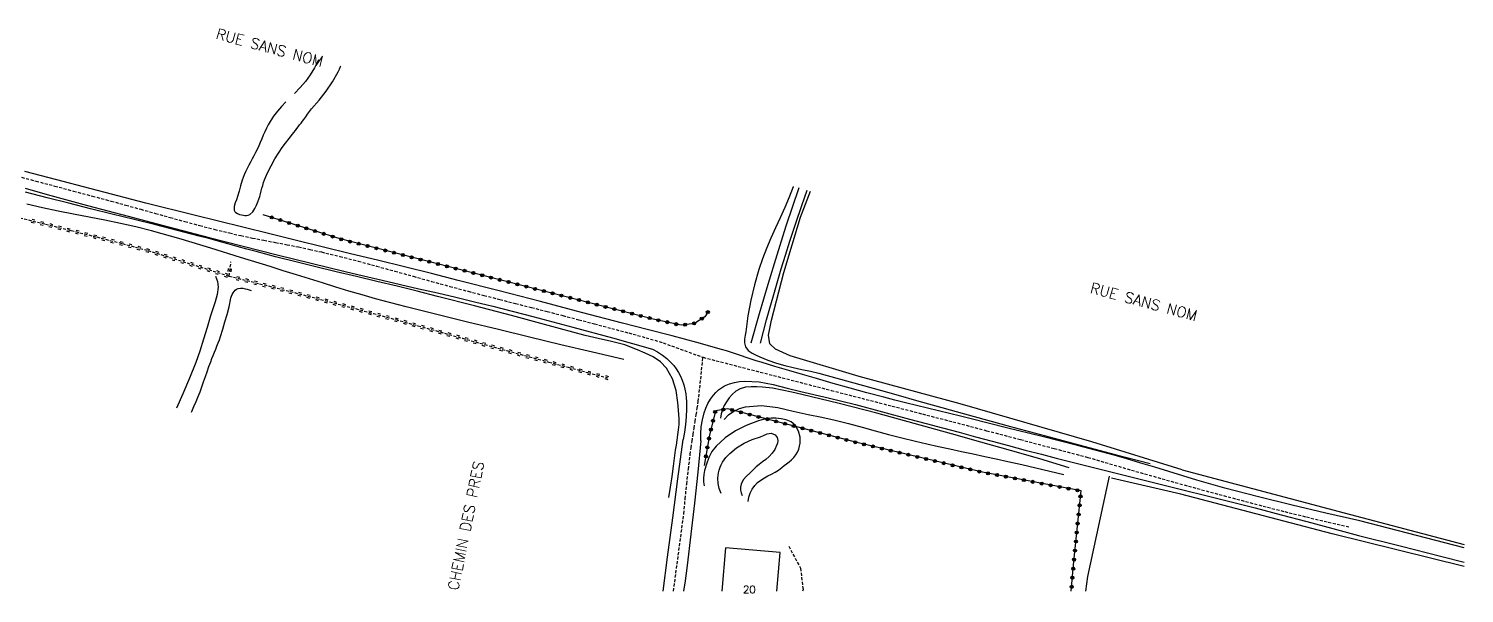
# Model space of a CAD drawing. Header units: millimetres. Extents: x 175000 to 176000, y 162999 to 164000.
# Drawn here: x 175763.2 to 176000, y 162999.6 to 163092.8 of the extents above; entities that cross this region are included whole.
import ezdxf
from ezdxf.enums import TextEntityAlignment as Align

# ---------------------------------------------------------------- set-up
doc = ezdxf.new("R2010")
doc.units = ezdxf.units.MM
doc.linetypes.add('DASHED', pattern=[0.75, 0.5, -0.25])
doc.layers.get('0').update_dxf_attribs({"linetype": 'CONTINUOUS'})
for name, color, linetype in [('W0001', 6, 'DASHED'), ('W0008', 7, 'CONTINUOUS'), ('W0071', 7, 'CONTINUOUS'), ('W0101', 7, 'CONTINUOUS'), ('W0112', 1, 'DASHED'), ('W0211', 2, 'CONTINUOUS'), ('W0214', 2, 'CONTINUOUS'), ('W0220', 5, 'DASHED'), ('W0300', 7, 'CONTINUOUS'), ('W0323', 7, 'CONTINUOUS'), ('W0330', 7, 'CONTINUOUS'), ('W0510', 5, 'CONTINUOUS'), ('W0989', 7, 'CONTINUOUS'), ('W0991', 7, 'CONTINUOUS')]:
    doc.layers.add(name, color=color, linetype=linetype)
doc.styles.get("Standard").update_dxf_attribs({"font": 'romans.shx', "width": 0.85})

# ---------------------------------------------------------------- blocks, each defined once
blk = doc.blocks.new('t323o')
at = {"color": 0, "linetype": 'Continuous'}
for radius in [0.25, 0.15]:
    blk.add_circle((0, 0), radius, dxfattribs=at)
blk = doc.blocks.new('t220o')
at = {"color": 0, "linetype": 'Continuous'}
for p, q in [((-0.25, 0.25), (0.25, 0.25)), ((-0.25, -0.25), (0.25, -0.25))]:
    blk.add_line(p, q, dxfattribs=at)

msp = doc.modelspace()

# ---------------------------------------------------------------- linework, layer by layer
at = {"layer": 'W0001'}
for points in [[(175761.33, 163068.51), (175764.42, 163067.68), (175767.52, 163066.86), (175770.62, 163066.03), (175773.72, 163065.2), (175776.81, 163064.37), (175779.25, 163063.71), (175781.69, 163063.03), (175784.12, 163062.35), (175786.56, 163061.67), (175788.99, 163061), (175791.44, 163060.34), (175793.89, 163059.71), (175796.34, 163059.11), (175798.23, 163058.68), (175800.12, 163058.28), (175802.02, 163057.91), (175803.92, 163057.55), (175805.82, 163057.18), (175807.72, 163056.81), (175809.61, 163056.41), (175811.5, 163055.98), (175814.54, 163055.24), (175817.58, 163054.46), (175820.6, 163053.64), (175823.62, 163052.81), (175826.64, 163051.97), (175829.66, 163051.13), (175832.68, 163050.3), (175835.71, 163049.49), (175838.31, 163048.81), (175840.91, 163048.14), (175843.52, 163047.47), (175846.13, 163046.81), (175848.73, 163046.15), (175851.33, 163045.48), (175853.94, 163044.8), (175856.54, 163044.11), (175859.37, 163043.36), (175862.21, 163042.61), (175865.04, 163041.83), (175867.85, 163040.98), (175874.44, 163038.59)], [(175869.57, 163000), (175871.27, 163012.78), (175871.5, 163015.23), (175871.75, 163017.68), (175872.03, 163020.12), (175872.33, 163022.56), (175872.48, 163023.65), (175872.63, 163024.74), (175872.8, 163025.83), (175872.97, 163026.92), (175873.14, 163028.01), (175873.31, 163029.1), (175873.49, 163030.19), (175873.65, 163031.27), (175874.44, 163038.59)], [(175874.44, 163038.59), (175895.59, 163033.13), (175900.61, 163031.83), (175905.63, 163030.54), (175910.64, 163029.24), (175915.66, 163027.94), (175921.22, 163026.48), (175926.79, 163025.02), (175932.35, 163023.54), (175937.91, 163022.07), (175937.91, 163022.08), (175945.11, 163019.97), (175952.34, 163017.93), (175959.58, 163015.95), (175966.83, 163014.03), (175970.4, 163013.12), (175973.98, 163012.24), (175977.57, 163011.39), (175981.16, 163010.57)]]:
    msp.add_lwpolyline(points, dxfattribs=at)
at = {"layer": 'W0008'}
for points in [[(175982.76, 163011.61), (175977.18, 163012.85), (175971.61, 163014.17), (175966.06, 163015.55), (175960.52, 163017), (175958.2, 163017.65), (175955.88, 163018.32), (175953.58, 163019.02), (175951.27, 163019.73), (175948.97, 163020.44), (175946.66, 163021.14), (175944.35, 163021.82), (175942.03, 163022.48), (175936.21, 163024.03), (175930.37, 163025.51), (175924.52, 163026.96), (175918.68, 163028.42), (175916.88, 163028.87), (175915.07, 163029.31), (175913.27, 163029.75), (175911.46, 163030.19), (175909.66, 163030.64), (175907.86, 163031.09), (175906.06, 163031.54), (175904.26, 163032.01), (175901.47, 163032.75), (175898.7, 163033.51), (175895.92, 163034.29), (175893.15, 163035.07), (175890.86, 163035.73), (175888.57, 163036.4), (175886.29, 163037.08), (175884.01, 163037.77), (175883.2, 163038.03), (175882.39, 163038.3), (175881.58, 163038.57), (175880.77, 163038.84), (175879.95, 163039.11), (175879.14, 163039.38), (175878.33, 163039.64), (175877.51, 163039.89), (175873.43, 163041.04), (175869.34, 163042.11), (175865.24, 163043.16), (175861.14, 163044.22), (175854.38, 163046), (175847.61, 163047.78), (175840.84, 163049.55), (175834.07, 163051.29), (175829.63, 163052.41), (175825.19, 163053.51), (175820.74, 163054.6), (175816.3, 163055.69), (175811.85, 163056.77), (175807.41, 163057.86), (175802.97, 163058.95), (175798.53, 163060.05), (175790.53, 163062.06), (175782.54, 163064.06), (175774.55, 163066.1), (175766.58, 163068.19), (175762.59, 163069.27)], [(175762.63, 163066.49), (175766.27, 163065.48), (175772.94, 163063.67), (175779.61, 163061.88), (175786.3, 163060.11), (175792.98, 163058.36), (175798.58, 163056.93), (175804.19, 163055.51), (175809.8, 163054.12), (175815.42, 163052.74), (175818.45, 163052.02), (175821.5, 163051.31), (175824.54, 163050.61), (175827.59, 163049.91), (175830.63, 163049.21), (175833.68, 163048.5), (175836.72, 163047.77), (175839.75, 163047.02), (175846.36, 163045.33), (175852.95, 163043.58), (175859.53, 163041.78), (175866.09, 163039.92)], [(175866.13, 163039.91), (175866.95, 163039.47), (175867.73, 163038.96), (175868.46, 163038.39), (175869.15, 163037.76), (175869.61, 163037.25), (175870.03, 163036.7), (175870.4, 163036.11), (175870.72, 163035.5), (175871.02, 163034.8), (175871.26, 163034.06), (175871.45, 163033.32), (175871.59, 163032.57), (175871.68, 163031.93), (175871.71, 163031.29), (175871.72, 163030.65), (175871.71, 163030.01), (175871.65, 163028.76), (175871.54, 163027.51), (175871.38, 163026.26), (175871.18, 163025.02)], [(175874.08, 163024.8), (175874.06, 163025.96), (175874.14, 163027.13), (175874.33, 163028.28), (175874.63, 163029.41), (175874.9, 163030.19), (175875.25, 163030.95), (175875.66, 163031.67), (175876.15, 163032.35), (175876.55, 163032.8), (175876.99, 163033.21), (175877.48, 163033.57), (175878, 163033.88), (175878.79, 163034.21), (175879.62, 163034.45), (175880.46, 163034.59), (175881.31, 163034.66), (175883.68, 163034.53), (175886.02, 163034.09), (175888.31, 163033.52), (175890.57, 163032.97), (175895.08, 163031.93), (175899.56, 163030.78), (175904.03, 163029.58), (175908.5, 163028.4), (175911.23, 163027.68), (175913.95, 163026.95), (175916.67, 163026.22), (175919.39, 163025.48), (175922.11, 163024.75), (175924.83, 163024.01), (175927.56, 163023.29), (175930.29, 163022.58), (175932.7, 163021.96), (175935.12, 163021.34), (175937.54, 163020.74), (175939.95, 163020.13), (175942.37, 163019.53), (175944.79, 163018.93), (175947.21, 163018.33), (175949.63, 163017.73), (175953.6, 163016.73), (175957.58, 163015.74), (175961.55, 163014.74), (175965.51, 163013.72), (175969.78, 163012.61), (175974.04, 163011.48), (175978.3, 163010.34), (175982.56, 163009.18)], [(175867.84, 163000), (175868.59, 163005.61), (175869.45, 163012.08), (175870.31, 163018.55), (175871.18, 163025.02)], [(175874.08, 163024.8), (175873.58, 163019.65), (175873.04, 163014.51), (175872.45, 163009.38), (175871.82, 163004.25), (175871.48, 163001.72), (175871.24, 163000)]]:
    msp.add_lwpolyline(points, dxfattribs=at)
at = {"layer": 'W0071'}
for points in [[(176000, 163007.15), (175982.76, 163011.61)], [(175982.56, 163009.18), (175989.42, 163007.46), (175996.28, 163005.72), (176000, 163004.77)]]:
    msp.add_lwpolyline(points, dxfattribs=at)
at = {"layer": 'W0101'}
for points in [[(175878.14, 163007.14), (175877.52, 163000)], [(175886.59, 163000), (175887.14, 163006.35), (175878.14, 163007.14)]]:
    msp.add_lwpolyline(points, dxfattribs=at)
at = {"layer": 'W0112'}
msp.add_lwpolyline([(175888.57, 163007.43), (175890.52, 163003.77), (175890.93, 163000.29), (175890.87, 163000)], dxfattribs=at)
at = {"layer": 'W0211'}
for points in [[(175868.78, 163015.43), (175869.07, 163017.17), (175869.34, 163018.91), (175869.59, 163020.65), (175869.81, 163022.4), (175869.92, 163023.25), (175870.05, 163024.09), (175870.18, 163024.93), (175870.31, 163025.78), (175870.41, 163026.63), (175870.48, 163027.49), (175870.5, 163028.36), (175870.46, 163029.22), (175870.28, 163031.15), (175869.99, 163033.11), (175869.41, 163035.04), (175868.43, 163036.81), (175867.41, 163037.87), (175866.19, 163038.67), (175864.91, 163039.29), (175863.63, 163039.85), (175861.53, 163040.63), (175859.35, 163041.2), (175857.17, 163041.68), (175855.01, 163042.21), (175848.92, 163043.85), (175842.84, 163045.47), (175836.74, 163047.08), (175830.64, 163048.65), (175827.31, 163049.49), (175823.97, 163050.31), (175820.62, 163051.12), (175817.28, 163051.92), (175813.93, 163052.72), (175810.59, 163053.53), (175807.25, 163054.36), (175803.91, 163055.2), (175802.34, 163055.61), (175800.76, 163056.03), (175799.19, 163056.46), (175797.62, 163056.89), (175796.05, 163057.32), (175794.47, 163057.75), (175792.9, 163058.18), (175791.33, 163058.59), (175787.75, 163059.52), (175784.17, 163060.43), (175780.59, 163061.33), (175777, 163062.23), (175773.42, 163063.12), (175769.84, 163064.03), (175766.26, 163064.94), (175762.68, 163065.87)], [(175889.31, 163066.81), (175889.29, 163066.73), (175888.63, 163065.01), (175887.91, 163063.31), (175887.16, 163061.63), (175886.4, 163059.95), (175885.64, 163058.27), (175884.92, 163056.57), (175884.26, 163054.84), (175883.67, 163053.09), (175882.95, 163050.56), (175882.34, 163048), (175881.85, 163045.42), (175881.49, 163042.81), (175881.39, 163042.23), (175881.28, 163041.61), (175881.26, 163040.96), (175881.45, 163040.33), (175881.91, 163039.72), (175882.52, 163039.28), (175883.18, 163038.96), (175883.82, 163038.68), (175885.15, 163038.11), (175886.53, 163037.64), (175887.92, 163037.24), (175889.33, 163036.9), (175890.74, 163036.59), (175892.14, 163036.28), (175893.54, 163035.96), (175894.94, 163035.6), (175898.71, 163034.55), (175902.49, 163033.49), (175906.26, 163032.43), (175910.03, 163031.37), (175913.8, 163030.31), (175917.58, 163029.26), (175921.36, 163028.22), (175925.14, 163027.18), (175930.9, 163025.62), (175936.66, 163024.08), (175942.44, 163022.55), (175948.21, 163021.04)], [(175934.83, 163020.37), (175929.98, 163021.81), (175925.13, 163023.22), (175920.27, 163024.61), (175915.4, 163025.96), (175909.25, 163027.66), (175903.1, 163029.36), (175896.92, 163030.97), (175890.71, 163032.45), (175889.11, 163032.82), (175887.5, 163033.18), (175885.88, 163033.48), (175884.24, 163033.65), (175883.33, 163033.7), (175882.39, 163033.74), (175881.45, 163033.66), (175880.54, 163033.38), (175879.85, 163032.99), (175879.25, 163032.48), (175878.73, 163031.89), (175878.29, 163031.26), (175877.92, 163030.63), (175877.63, 163029.95), (175877.43, 163029.25), (175877.3, 163028.53)], [(175877.43, 163016.11), (175877.1, 163016.92), (175876.91, 163017.78), (175876.87, 163018.66), (175876.97, 163019.53), (175877.08, 163019.99), (175877.24, 163020.44), (175877.43, 163020.87), (175877.66, 163021.29), (175877.92, 163021.68), (175878.2, 163022.05), (175878.51, 163022.41), (175878.84, 163022.74), (175879.97, 163023.67), (175881.23, 163024.41), (175882.55, 163025), (175883.91, 163025.48), (175884.4, 163025.7), (175885, 163025.96), (175885.7, 163026.05), (175886.36, 163025.79), (175886.68, 163025.38), (175886.77, 163024.88), (175886.7, 163024.42), (175886.57, 163024.02), (175886.27, 163023.35), (175885.84, 163022.75), (175885.35, 163022.22), (175884.81, 163021.75), (175884.27, 163021.34), (175883.72, 163020.92), (175883.19, 163020.49), (175882.7, 163020), (175882.18, 163019.48), (175881.6, 163018.95), (175881.08, 163018.35), (175880.73, 163017.64), (175880.63, 163017.17), (175880.63, 163016.69), (175880.72, 163016.21), (175880.9, 163015.76)]]:
    msp.add_lwpolyline(points, dxfattribs=at)
at = {"layer": 'W0214'}
for points in [[(175877.9, 163028.32), (175878.65, 163029.07), (175879.5, 163029.68), (175880.45, 163030.14), (175881.46, 163030.44), (175884.11, 163030.66), (175886.76, 163030.32), (175889.31, 163029.72), (175891.79, 163029.17), (175894.03, 163028.72), (175896.25, 163028.21), (175898.46, 163027.65), (175900.66, 163027.06), (175902.85, 163026.46), (175905.05, 163025.86), (175907.25, 163025.28), (175909.46, 163024.74), (175911.36, 163024.3), (175913.26, 163023.88), (175915.17, 163023.47), (175917.08, 163023.06), (175918.99, 163022.65), (175920.9, 163022.24), (175922.8, 163021.83), (175924.71, 163021.4), (175927.02, 163020.88), (175929.33, 163020.34), (175931.64, 163019.8), (175933.95, 163019.25)], [(175881.86, 163014.8), (175881.99, 163015.51), (175882.22, 163016.19), (175882.55, 163016.84), (175882.97, 163017.42), (175883.44, 163017.92), (175883.98, 163018.34), (175884.56, 163018.7), (175885.15, 163019.02), (175885.74, 163019.32), (175886.32, 163019.64), (175886.89, 163019.99), (175887.42, 163020.39), (175887.82, 163020.72), (175888.23, 163021.03), (175888.63, 163021.35), (175889.03, 163021.68), (175889.41, 163022.06), (175889.75, 163022.48), (175890.04, 163022.94), (175890.25, 163023.45), (175890.46, 163024.42), (175890.46, 163025.43), (175890.21, 163026.42), (175889.7, 163027.32), (175889, 163027.92), (175888.16, 163028.27), (175887.3, 163028.44), (175886.47, 163028.53), (175885.69, 163028.55), (175884.91, 163028.46), (175884.15, 163028.28), (175883.41, 163028.04), (175881.57, 163027.31), (175879.77, 163026.43), (175878.08, 163025.32), (175876.6, 163023.95), (175875.91, 163023.04), (175875.39, 163022.03), (175875, 163020.97), (175874.7, 163019.89), (175874.58, 163019.27), (175874.53, 163018.65), (175874.53, 163018.02), (175874.6, 163017.39)]]:
    msp.add_lwpolyline(points, dxfattribs=at)
at = {"layer": 'W0220'}
for points in [[(175761.74, 163061.63), (175765.97, 163060.57), (175770.21, 163059.52), (175774.44, 163058.45), (175778.67, 163057.36), (175782.89, 163056.22)], [(175782.89, 163056.22), (175796.27, 163052), (175796.58, 163054.37)], [(175796.27, 163052), (175801.31, 163050.74), (175806.34, 163049.45), (175811.37, 163048.15), (175816.4, 163046.82), (175820.07, 163045.82), (175823.75, 163044.82), (175827.42, 163043.8), (175831.09, 163042.77), (175834.76, 163041.74), (175838.43, 163040.71), (175842.1, 163039.69), (175845.77, 163038.69), (175849, 163037.81), (175852.22, 163036.94), (175855.44, 163036.08), (175858.67, 163035.22)]]:
    msp.add_lwpolyline(points, dxfattribs=at)
at = {"layer": 'W0300'}
msp.add_lwpolyline([(175861.36, 163038.24), (175856.19, 163039.44), (175851.01, 163040.67), (175845.84, 163041.9), (175840.68, 163043.16), (175835.6, 163044.39), (175830.52, 163045.63), (175825.46, 163046.91), (175820.41, 163048.26), (175818.22, 163048.88), (175816.04, 163049.53), (175813.87, 163050.19), (175811.7, 163050.86), (175809.53, 163051.54), (175807.36, 163052.22), (175805.19, 163052.89), (175803.02, 163053.56), (175798.14, 163055.07), (175793.27, 163056.62), (175788.38, 163058.11), (175783.46, 163059.47), (175780.91, 163060.1), (175778.35, 163060.67), (175775.77, 163061.2), (175773.2, 163061.71), (175770.62, 163062.21), (175768.05, 163062.73), (175765.49, 163063.28), (175762.93, 163063.87)], dxfattribs=at)
at = {"layer": 'W0323'}
for points in [[(175875.35, 163046.23), (175874.73, 163045.27), (175873.01, 163044.19), (175870.83, 163043.88), (175866.21, 163044.91), (175832.59, 163053.51), (175814.57, 163058.12), (175801.88, 163062.13)], [(175935.17, 163000), (175935.61, 163004.89), (175936.79, 163016.53), (175920.53, 163019.61), (175899.8, 163024.51), (175878.52, 163030.09), (175876.49, 163029.77), (175875.51, 163025.73), (175874.65, 163020.76)]]:
    msp.add_lwpolyline(points, dxfattribs=at)
at = {"layer": 'W0330'}
for points in [[(175953.44, 163020.02), (175938.59, 163024.66), (175916.85, 163030.92), (175900.2, 163035.45), (175888.8, 163038.83), (175886.39, 163039.94), (175885.43, 163040.79), (175885.22, 163042.24), (175885.71, 163044.71), (175887.76, 163052.6), (175890.54, 163061.7), (175892.17, 163066.04)], [(175953.44, 163020.02), (175980.2, 163012.9), (176000, 163007.68)], [(175941.45, 163018.98), (175937.88, 163002.41), (175937.55, 163000)], [(176000, 163004.09), (175978.2, 163009.46), (175953.26, 163016.01), (175941.82, 163018.67)]]:
    msp.add_lwpolyline(points, dxfattribs=at)
at = {"layer": 'W0510'}
for points in [[(175811, 163087.71), (175810.33, 163086.38), (175809.63, 163085.23), (175808.85, 163084.14), (175808, 163083.1), (175807.08, 163082.12)], [(175809.84, 163079.63), (175811.11, 163081.02), (175812.27, 163082.5), (175813.33, 163084.06), (175814.27, 163085.69), (175814.48, 163086.13), (175814.67, 163086.58), (175814.71, 163086.72)], [(175805.62, 163080.77), (175804.91, 163080.01), (175804.24, 163079.22), (175803.62, 163078.38), (175803.05, 163077.52), (175802.73, 163076.96), (175802.44, 163076.4), (175802.16, 163075.82), (175801.91, 163075.23), (175801.66, 163074.65), (175801.41, 163074.06), (175801.15, 163073.48), (175800.88, 163072.9), (175800.62, 163072.38), (175800.35, 163071.85), (175800.07, 163071.33), (175799.79, 163070.82), (175799.51, 163070.29), (175799.24, 163069.77), (175798.99, 163069.23), (175798.76, 163068.69), (175798.44, 163067.81), (175798.17, 163066.92), (175797.92, 163066.03), (175797.68, 163065.14), (175797.5, 163064.61), (175797.28, 163064.07), (175797.12, 163063.49), (175797.12, 163062.9), (175797.15, 163062.78), (175797.2, 163062.67), (175797.27, 163062.57), (175797.36, 163062.49), (175797.65, 163062.3), (175797.96, 163062.17), (175798.29, 163062.09), (175798.62, 163062.05), (175798.88, 163062.02), (175799.15, 163062.02), (175799.42, 163062.07), (175799.67, 163062.18), (175800.16, 163062.61), (175800.51, 163063.14), (175800.78, 163063.7), (175801.02, 163064.25), (175801.2, 163064.69), (175801.35, 163065.14), (175801.47, 163065.59), (175801.58, 163066.05), (175801.69, 163066.51), (175801.81, 163066.96), (175801.94, 163067.42), (175802.11, 163067.86), (175802.63, 163069.04), (175803.21, 163070.2), (175803.84, 163071.33), (175804.52, 163072.43), (175805.04, 163073.2), (175805.59, 163073.95), (175806.17, 163074.68), (175806.73, 163075.41), (175806.96, 163075.72), (175807.2, 163076.02), (175807.43, 163076.33), (175807.66, 163076.63), (175807.9, 163076.94), (175808.13, 163077.24), (175808.36, 163077.55), (175808.58, 163077.86), (175808.91, 163078.3), (175809.22, 163078.74), (175809.54, 163079.18), (175809.85, 163079.63)], [(175890.23, 163066.56), (175888.12, 163060.24), (175886.6, 163055.43), (175885.12, 163050.61), (175883.71, 163045.76), (175882.35, 163040.9)], [(175883.92, 163040.91), (175884.42, 163042.84), (175884.93, 163044.76), (175885.46, 163046.68), (175886, 163048.6), (175886.66, 163050.89), (175887.34, 163053.18), (175888.04, 163055.47), (175888.77, 163057.74), (175889.74, 163060.71), (175890.73, 163063.66), (175891.62, 163066.19)], [(175794.03, 163051.99), (175794.21, 163051.56), (175794.35, 163051.11), (175794.43, 163050.64), (175794.45, 163050.17), (175794.31, 163048.94), (175793.99, 163047.74), (175793.58, 163046.58), (175793.21, 163045.43), (175792.64, 163043.49), (175792.05, 163041.56), (175791.43, 163039.63), (175790.76, 163037.73), (175789.74, 163035.13), (175788.65, 163032.57), (175787.59, 163030.19)], [(175790.06, 163029.54), (175790.11, 163029.64), (175790.48, 163030.46), (175790.84, 163031.29), (175791.17, 163032.1), (175791.48, 163032.92), (175791.78, 163033.74), (175792.07, 163034.57), (175792.35, 163035.4), (175792.64, 163036.22), (175792.93, 163037.05), (175793.24, 163037.87), (175793.44, 163038.39), (175793.64, 163038.91), (175793.85, 163039.42), (175794.06, 163039.94), (175794.27, 163040.45), (175794.47, 163040.97), (175794.67, 163041.49), (175794.85, 163042.02), (175795.24, 163043.23), (175795.59, 163044.45), (175795.93, 163045.68), (175796.27, 163046.91), (175796.35, 163047.2), (175796.4, 163047.5), (175796.45, 163047.8), (175796.5, 163048.09), (175796.56, 163048.39), (175796.65, 163048.69), (175796.76, 163048.98), (175796.92, 163049.26), (175797.08, 163049.48), (175797.28, 163049.68), (175797.51, 163049.84), (175797.77, 163049.95), (175798.15, 163050.01), (175798.53, 163049.98), (175798.9, 163049.91), (175799.25, 163049.83), (175799.42, 163049.8), (175799.58, 163049.75), (175799.75, 163049.7), (175799.9, 163049.64)]]:
    msp.add_lwpolyline(points, dxfattribs=at)

# ---------------------------------------------------------------- block references
at = {"layer": 'W0220'}
for p, rotation in [((175763.95, 163061.08), 345.9557995829317), ((175765.4, 163060.72), 345.9557995829317), ((175766.86, 163060.35), 346.0238555516227), ((175768.31, 163059.99), 346.0238555516227), ((175769.77, 163059.63), 346.0238555516227), ((175771.22, 163059.26), 345.8519623375993), ((175772.68, 163058.9), 345.8519623375993), ((175774.13, 163058.53), 345.8519623375993), ((175775.58, 163058.16), 345.4835611911907), ((175777.04, 163057.78), 345.4835611911907), ((175778.49, 163057.4), 345.4835611911907), ((175779.94, 163057.01), 344.9186773656479), ((175781.38, 163056.62), 344.9186773656479), ((175782.83, 163056.23), 344.9186773656479), ((175784.32, 163055.77), 342.496156386825), ((175785.75, 163055.32), 342.496156386825), ((175787.18, 163054.87), 342.496156386825), ((175788.61, 163054.42), 342.496156386825), ((175790.04, 163053.96), 342.496156386825), ((175791.47, 163053.51), 342.496156386825), ((175792.9, 163053.06), 342.496156386825), ((175796.4, 163052.96), 82.39429078715904), ((175794.33, 163052.61), 342.496156386825), ((175795.76, 163052.16), 342.496156386825), ((175797.72, 163051.64), 345.9429633845097), ((175799.18, 163051.27), 345.9429633845097), ((175800.63, 163050.91), 345.9429633845097), ((175802.09, 163050.54), 345.6862857734696), ((175803.54, 163050.17), 345.6862857734696), ((175804.99, 163049.8), 345.6862857734696), ((175806.45, 163049.43), 345.4296072647002), ((175807.9, 163049.05), 345.4296072647002), ((175809.35, 163048.67), 345.4296072647002), ((175810.8, 163048.29), 345.4296072647002), ((175812.25, 163047.91), 345.1729278570481), ((175813.7, 163047.53), 345.1729278570481), ((175815.15, 163047.15), 345.1729278570481), ((175816.6, 163046.76), 344.908248623479), ((175818.05, 163046.37), 344.908248623479), ((175819.5, 163045.98), 344.908248623479), ((175820.95, 163045.58), 344.6623909166185), ((175822.39, 163045.19), 344.6623909166185), ((175823.84, 163044.79), 344.4812853522128), ((175825.28, 163044.39), 344.4812853522128), ((175826.73, 163043.99), 344.4812853522128), ((175828.17, 163043.59), 344.3649332798785), ((175829.62, 163043.18), 344.3649332798785), ((175831.06, 163042.78), 344.3649332798785), ((175832.51, 163042.37), 344.3284374211701), ((175833.95, 163041.97), 344.3284374211701), ((175835.4, 163041.56), 344.3717993475282), ((175836.84, 163041.16), 344.3717993475282), ((175838.29, 163040.75), 344.3717993475282), ((175839.73, 163040.35), 344.479918946488), ((175841.18, 163039.95), 344.479918946488), ((175842.62, 163039.55), 344.652795411996), ((175844.07, 163039.15), 344.652795411996), ((175845.52, 163038.76), 344.652795411996), ((175846.96, 163038.36), 344.8079983087079), ((175848.41, 163037.97), 344.8079983087079), ((175849.86, 163037.58), 344.9187048024726), ((175851.31, 163037.19), 344.9187048024726), ((175852.76, 163036.8), 345.0294119233189), ((175854.2, 163036.41), 345.0294119233189), ((175855.65, 163036.02), 345.1401196732176), ((175857.1, 163035.64), 345.1401196732176), ((175858.55, 163035.26), 345.1401196732176)]:
    msp.add_blockref('t220o', p, dxfattribs=dict(at, rotation=rotation))
at = {"layer": 'W0323'}
for p, rotation in [((175803.31, 163061.68), 162.4763773298493), ((175804.74, 163061.23), 162.4763773298493), ((175806.17, 163060.77), 162.4763773298493), ((175807.6, 163060.32), 162.4763773298493), ((175809.03, 163059.87), 162.4763773298493), ((175810.46, 163059.42), 162.4763773298493), ((175811.89, 163058.97), 162.4763773298493), ((175813.33, 163058.52), 162.4763773298493), ((175814.76, 163058.07), 165.6530271158072), ((175816.21, 163057.7), 165.6530271158072), ((175817.66, 163057.33), 165.6530271158072), ((175819.12, 163056.96), 165.6530271158072), ((175820.57, 163056.59), 165.6530271158072), ((175822.02, 163056.22), 165.6530271158072), ((175823.48, 163055.84), 165.6530271158072), ((175824.93, 163055.47), 165.6530271158072), ((175826.38, 163055.1), 165.6530271158072), ((175827.84, 163054.73), 165.6530271158072), ((175829.29, 163054.36), 165.6530271158072), ((175830.74, 163053.99), 165.6530271158072), ((175832.2, 163053.61), 165.6530271158072), ((175833.65, 163053.24), 165.6422244335555), ((175835.1, 163052.87), 165.6422244335555), ((175836.56, 163052.5), 165.6422244335555), ((175838.01, 163052.13), 165.6422244335555), ((175839.46, 163051.75), 165.6422244335555), ((175840.92, 163051.38), 165.6422244335555), ((175842.37, 163051.01), 165.6422244335555), ((175843.82, 163050.64), 165.6422244335555), ((175845.28, 163050.27), 165.6422244335555), ((175846.73, 163049.89), 165.6422244335555), ((175848.18, 163049.52), 165.6422244335555), ((175849.63, 163049.15), 165.6422244335555), ((175851.09, 163048.78), 165.6422244335555), ((175852.54, 163048.41), 165.6422244335555), ((175853.99, 163048.04), 165.6422244335555), ((175855.45, 163047.66), 165.6422244335555), ((175856.9, 163047.29), 165.6422244335555), ((175858.35, 163046.92), 165.6422244335555), ((175859.81, 163046.55), 165.6422244335555), ((175861.26, 163046.18), 165.6422244335555), ((175862.71, 163045.8), 165.6422244335555), ((175875.23, 163046.05), 237.3976963141243), ((175864.17, 163045.43), 165.6422244335555), ((175865.62, 163045.06), 165.6422244335555), ((175867.08, 163044.71), 167.4120770975143), ((175868.54, 163044.39), 167.4120770975143), ((175870.01, 163044.06), 167.4120770975143), ((175871.48, 163043.97), 188.181680330917), ((175872.96, 163044.18), 188.181680330917), ((175874.24, 163044.97), 212.085737718579), ((175876.44, 163029.58), 256.4720877239669), ((175877.77, 163029.97), 188.9740695787453), ((175879.24, 163029.9), 165.3033830797166), ((175880.69, 163029.52), 165.3033830797166), ((175882.14, 163029.14), 165.3033830797166), ((175875.74, 163026.66), 256.4720877239669), ((175876.09, 163028.12), 256.4720877239669), ((175883.59, 163028.76), 165.3033830797166), ((175885.04, 163028.38), 165.3033830797166), ((175886.49, 163028), 165.3033830797166), ((175887.94, 163027.62), 165.3033830797166), ((175889.4, 163027.24), 165.3033830797166), ((175890.85, 163026.86), 165.3033830797166), ((175875.42, 163025.19), 260.1098543388123), ((175892.3, 163026.48), 165.3033830797166), ((175893.75, 163026.1), 165.3033830797166), ((175895.2, 163025.72), 165.3033830797166), ((175896.65, 163025.34), 165.3033830797166), ((175898.1, 163024.96), 165.3033830797166), ((175899.55, 163024.57), 165.3033830797166), ((175874.91, 163022.24), 260.1098543388123), ((175875.16, 163023.72), 260.1098543388123), ((175901.01, 163024.22), 166.704808556049), ((175902.47, 163023.88), 166.704808556049), ((175903.93, 163023.53), 166.704808556049), ((175905.39, 163023.19), 166.704808556049), ((175906.85, 163022.84), 166.704808556049), ((175908.31, 163022.5), 166.704808556049), ((175909.77, 163022.15), 166.704808556049), ((175911.23, 163021.81), 166.704808556049), ((175912.69, 163021.46), 166.704808556049), ((175914.15, 163021.12), 166.704808556049), ((175915.61, 163020.77), 166.704808556049), ((175917.07, 163020.43), 166.704808556049), ((175918.53, 163020.08), 166.704808556049), ((175919.99, 163019.74), 166.704808556049), ((175921.46, 163019.44), 169.271892545562), ((175922.93, 163019.16), 169.271892545562), ((175924.4, 163018.88), 169.271892545562), ((175925.88, 163018.6), 169.271892545562), ((175927.35, 163018.32), 169.271892545562), ((175928.83, 163018.04), 169.271892545562), ((175930.3, 163017.76), 169.271892545562), ((175931.77, 163017.48), 169.271892545562), ((175933.25, 163017.2), 169.271892545562), ((175934.72, 163016.92), 169.271892545562), ((175936.19, 163016.64), 169.271892545562), ((175936.7, 163015.64), 84.19096060277596), ((175936.4, 163012.66), 84.19096060277596), ((175936.55, 163014.15), 84.19096060277596), ((175936.24, 163011.16), 84.19096060277596), ((175935.94, 163008.18), 84.19096060277596), ((175936.09, 163009.67), 84.19096060277596), ((175935.79, 163006.69), 84.19096060277596), ((175935.5, 163003.7), 84.85262032100138), ((175935.64, 163005.2), 84.19096060277596), ((175935.23, 163000.71), 84.85262032100138), ((175935.36, 163002.21), 84.85262032100138)]:
    msp.add_blockref('t323o', p, dxfattribs=dict(at, rotation=rotation))

# ---------------------------------------------------------------- texts
at = {"layer": 'W0989'}
for s, rotation, p in [('RUE SANS NOM', 344.9284, (175793.98, 163091.22)), ('RUE SANS NOM', 344.9284, (175938.15, 163049.28)), ('CHEMIN DES PRES', 78.5523, (175834.04, 163000))]:
    msp.add_text(s, height=1.75, rotation=rotation, dxfattribs=at).set_placement(p)
at = {"layer": 'W0991'}
msp.add_text('20', height=1.25, dxfattribs=at).set_placement((175882.08, 163000.26), align=Align.MIDDLE_CENTER)

doc.saveas('drawing.dxf')
